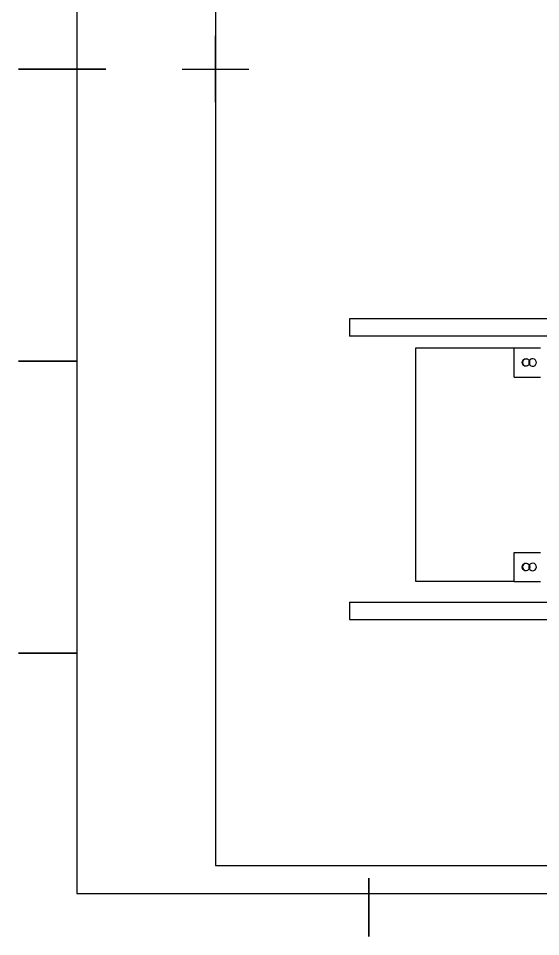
# Model space of a CAD drawing. Header units: millimetres. Extents: x 0 to 420, y 0 to 297.
# Drawn here: x 0 to 89.4, y 0 to 157.2 of the extents above; entities that cross this region are included whole.
import ezdxf

# ---------------------------------------------------------------- set-up
doc = ezdxf.new("R2010")
doc.units = ezdxf.units.MM
doc.styles.get("Standard").update_dxf_attribs({"font": 'hyswlongfangsong.ttf'})

# ---------------------------------------------------------------- blocks, each defined once
blk = doc.blocks.new('HH_FRAME_A3')
at = {"layer": 'HH_TITLE'}
for p, q in [((25, 143.5), (25, 155.5)), ((19, 149.5), (31, 149.5))]:
    blk.add_line(p, q, dxfattribs=at)
for points in [[(0, 1), (420, 1), (420, 298), (0, 298)], [(25, 6), (415, 6), (415, 293), (25, 293)]]:
    blk.add_lwpolyline(points, close=True, dxfattribs=at)
for tag, p, height in [('SCALE', (390.53, 43), 3), ('TITLE', (278.21, 32.5), 5), ('DWG_NO', (353.45, 33.25), 3.5), ('STAGE', (390.53, 32), 3), ('MATERIAL', (246.96, 19.1), 2.8), ('WEIGHT', (282.96, 19.1), 2.8), ('VERSION', (318.96, 19.1), 2.8), ('DATE', (354.96, 19.1), 2.8), ('SHEET', (390.96, 19.1), 2.8), ('DESIGN', (246.96, 8.1), 2.8), ('CHECKED', (282.96, 8.1), 2.8), ('REVIEWED', (318.96, 8.1), 2.8), ('APPROVED', (354.96, 8.1), 2.8), ('COUNTERSIGN', (390.96, 8.1), 2.8)]:
    blk.add_attdef(tag, p, '', height=height, dxfattribs=at)

msp = doc.modelspace()

# ---------------------------------------------------------------- linework, layer by layer
at = {"color": 7, "linetype": 'Continuous', "lineweight": 35}
for p, q in [((0, 148.5), (15, 148.5)), ((10, 148.5), (0, 148.5)), ((10, 98.5), (0, 98.5)), ((10, 48.5), (0, 48.5)), ((60, 10), (60, 0))]:
    msp.add_line(p, q, dxfattribs=at)
at = {"color": 7, "linetype": 'Continuous', "lineweight": 25}
for p, q in [((56.68, 105.77), (56.68, 102.77)), ((142.81, 105.77), (56.68, 105.77)), ((142.81, 102.77), (56.68, 102.77)), ((68.04, 100.77), (84.9, 100.77)), ((68.04, 60.77), (68.04, 100.77)), ((84.9, 95.77), (84.9, 100.77)), ((84.9, 100.77), (89.42, 100.77)), ((84.9, 95.77), (89.42, 95.77)), ((84.9, 60.77), (84.9, 65.77)), ((84.9, 65.77), (89.42, 65.77)), ((84.9, 60.77), (68.04, 60.77)), ((84.9, 60.77), (89.42, 60.77)), ((56.68, 57.27), (56.68, 54.27)), ((56.68, 57.27), (142.81, 57.27)), ((56.68, 54.27), (142.81, 54.27))]:
    msp.add_line(p, q, dxfattribs=at)
at = {"color": 7, "linetype": 'Continuous', "flags": 128}
for points in [[(87.43, 98.08), (87.55, 97.86), (87.74, 97.7), (87.98, 97.62), (88.24, 97.65), (88.46, 97.77), (88.62, 97.97), (88.69, 98.21), (88.67, 98.46), (88.55, 98.68), (88.35, 98.84), (88.11, 98.92), (87.86, 98.89), (87.63, 98.77), (87.47, 98.58), (87.4, 98.33), (87.43, 98.08)], [(87.43, 63.08), (87.55, 62.86), (87.74, 62.7), (87.99, 62.62), (88.24, 62.65), (88.46, 62.77), (88.62, 62.97), (88.7, 63.21), (88.67, 63.46), (88.55, 63.68), (88.35, 63.84), (88.11, 63.92), (87.86, 63.89), (87.64, 63.77), (87.47, 63.58), (87.4, 63.33), (87.43, 63.08)]]:
    msp.add_lwpolyline(points, dxfattribs=at)
at = {"color": 7, "linetype": 'Continuous', "lineweight": 25, "flags": 128}
for points in [[(87.5, 98.51), (87.45, 98.27), (87.5, 98.03)], [(87.5, 63.51), (87.45, 63.27), (87.5, 63.03)], [(87.5, 63.03), (87.45, 63.27), (87.5, 63.51)], [(87.53, 63.14), (87.52, 63.27), (87.53, 63.4)]]:
    msp.add_lwpolyline(points, dxfattribs=at)
at = {"color": 7, "linetype": 'Continuous', "lineweight": 25}
for centre in [(86.89, 98.27), (86.9, 63.27)]:
    msp.add_circle(centre, 0.65, dxfattribs=at)
for centre, start, end in [((86.94, 98.27), 91.9285, 268.0715), ((86.95, 98.27), 92.4082, 267.5918), ((86.99, 98.27), 94.3288, 265.6712), ((88.05, 98.27), 152.4433, 207.5567), ((86.94, 63.27), 91.9334, 268.0666), ((86.95, 63.27), 92.4143, 267.5857), ((86.99, 63.27), 94.3398, 265.6602), ((88.05, 63.27), 152.5066, 207.4934)]:
    msp.add_arc(centre, 0.65, start, end, dxfattribs=at)
msp.add_open_spline([(87.52, 97.99), (87.51, 98.01), (87.46, 98.1), (87.44, 98.27), (87.46, 98.44), (87.51, 98.53), (87.53, 98.56)], degree=3, knots=[0, 0, 0, 0, 0.129612, 0.493335, 0.857059, 1, 1, 1, 1], dxfattribs=at)

# ---------------------------------------------------------------- block references
at = {"xscale": 0.9501187648456056, "yscale": 0.9501187648456056}
msp.add_blockref('HH_FRAME_A3', (10, 6.46), dxfattribs=at)

doc.saveas('drawing.dxf')
